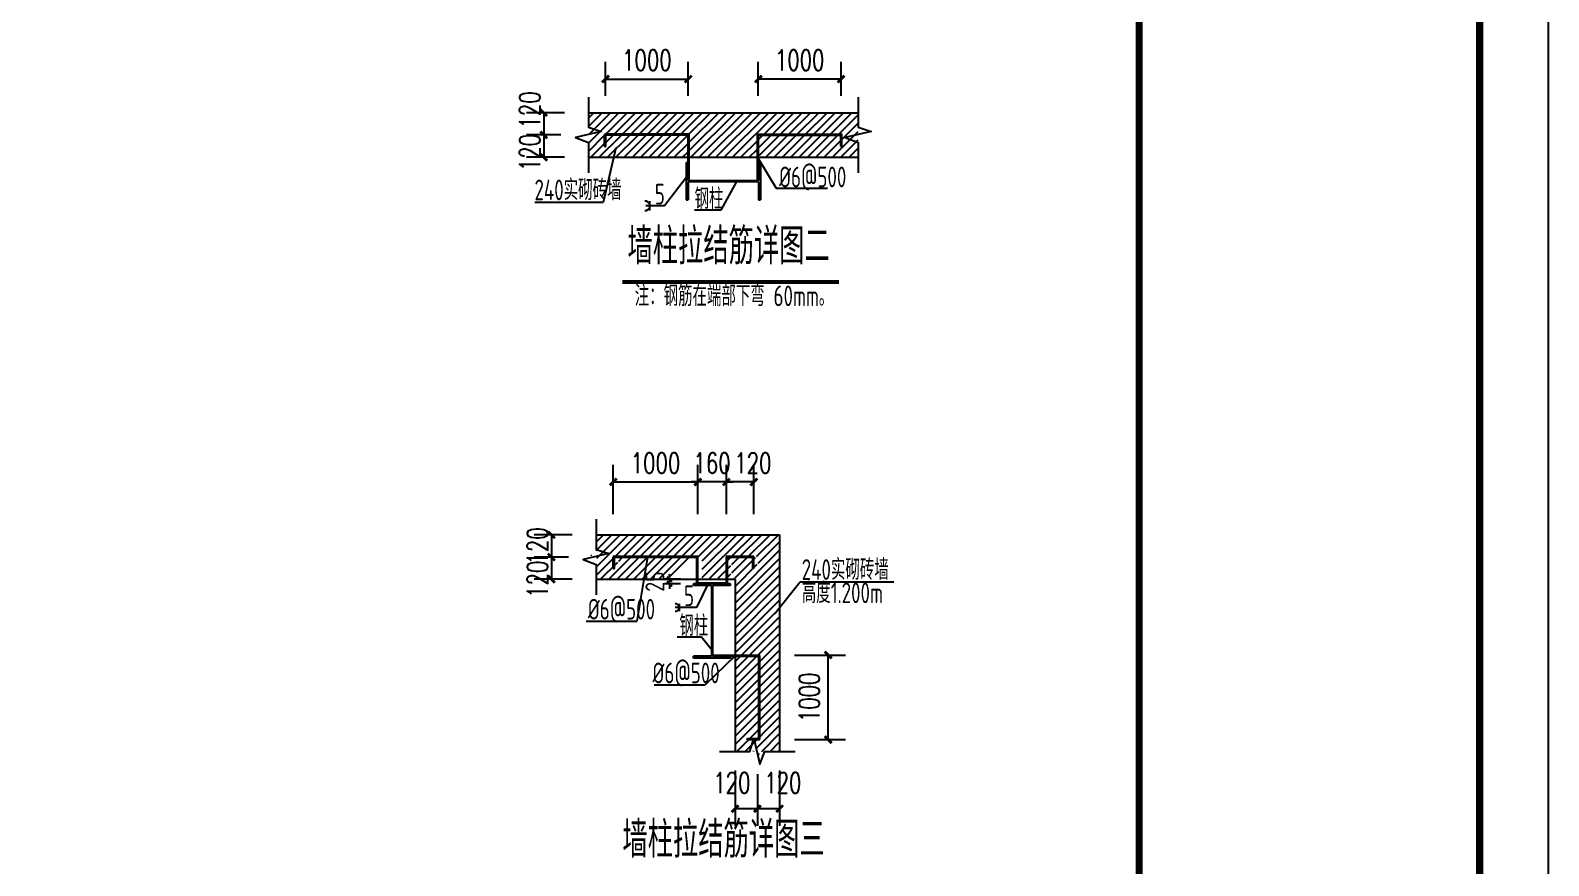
# Model space of a CAD drawing. Extents: x 180850 to 1400258, y 48356 to 327067.
# Drawn here: x 381769 to 425889, y 269615 to 293877 of the extents above; entities that cross this region are included whole.
import ezdxf
from ezdxf.enums import TextEntityAlignment as Align

# ---------------------------------------------------------------- set-up
doc = ezdxf.new("R2010")
doc.units = 0
doc.header["$LTSCALE"] = 1000
for name, color, linetype in [('AXIS', 3, 'Continuous'), ('GZ', 50, 'Continuous'), ('PUB_TITLE', 4, 'Continuous'), ('TEXT', 7, 'Continuous'), ('填充', 251, 'Continuous')]:
    doc.layers.add(name, color=color, linetype=linetype)
doc.styles.add('_TCH_DIM_T3', font='SIMPLEX', dxfattribs={"width": 0.705882, "bigfont": 'GBCBIG'})
doc.styles.add('TSSD_Dimension', font='Tssdeng.shx', dxfattribs={"width": 0.8, "bigfont": 'hztxt.shx'})
doc.styles.add('TSSD_Norm', font='tssdeng.shx', dxfattribs={"bigfont": 'hztxt.shx'})
doc.dimstyles.new('TCH-200-1', dxfattribs={"dimtxt": 595, "dimasz": 200, "dimexe": 500, "dimexo": 600, "dimgap": 252.5, "dimtad": 1, "dimdec": 0, "dimzin": 0, "dimdsep": 46, "dimtxsty": '_TCH_DIM_T3', "dimblk": 'ARCHTICK', "dimcen": 0.09, "dimclrd": 3, "dimclre": 3, "dimclrt": 7, "dimazin": 2, "dimtfac": 1, "dimtdec": 0, "dimtix": 1, "dimtmove": 2, "dimatfit": 3, "dimfxl": 1, "dimtolj": 1, "dimtzin": 0, "dimarcsym": 0})
doc.dimstyles.new('TSSD_150_150', dxfattribs={"dimtxt": 550, "dimasz": 150, "dimexe": 150, "dimexo": 375, "dimgap": 150, "dimtad": 1, "dimdec": 0, "dimzin": 0, "dimdsep": 46, "dimtxsty": 'TSSD_Dimension', "dimblk": 'ARCHTICK', "dimcen": 0, "dimdle": 150, "dimclrd": 256, "dimclre": 256, "dimclrt": 7, "dimadec": 0, "dimazin": 0, "dimtfac": 1, "dimtdec": 0, "dimtix": 1, "dimtmove": 2, "dimatfit": 3, "dimfxl": 1, "dimtolj": 1, "dimtzin": 0, "dimarcsym": 0})

# ---------------------------------------------------------------- blocks, each defined once
blk = doc.blocks.new('_ArchTick')
at = {"color": 0, "linetype": 'ByBlock', "const_width": 0.4}
blk.add_lwpolyline([(-0.5, -0.5), (0.5, 0.5)], dxfattribs=at)
blk = doc.blocks.new('*D282')
at = {"layer": 'AXIS', "color": 3, "lineweight": -2, "transparency": 16777216}
for p, q in [((397409, 278578), (396411, 278578)), ((396911, 278578), (396911, 277932)), ((397517, 277932), (396411, 277932))]:
    blk.add_line(p, q, dxfattribs=at)
at = {"layer": 'Defpoints', "color": 0, "transparency": 16777216}
for p in [(398009, 278578), (396911, 277932), (398117, 277932)]:
    blk.add_point(p, dxfattribs=at)
at = {"layer": 'AXIS', "color": 3, "lineweight": -2, "transparency": 16777216, "xscale": 200, "yscale": 200, "zscale": 200}
for p, rotation in [((396911, 278578), 90), ((396911, 277932), 270)]:
    blk.add_blockref('_ArchTick', p, dxfattribs=dict(at, rotation=rotation))
at = {"layer": 'AXIS', "color": 7, "transparency": 16777216, "insert": (396506, 277933), "char_height": 595, "attachment_point": 5, "rotation": 90, "style": '_TCH_DIM_T3'}
blk.add_mtext('\\A1;120', dxfattribs=at)
blk = doc.blocks.new('*D283')
at = {"color": 3, "linetype": 'ByBlock', "lineweight": -2, "transparency": 16777216}
for p, q in [((397517, 279225), (396411, 279225)), ((396911, 279225), (396911, 278578)), ((397409, 278578), (396411, 278578))]:
    blk.add_line(p, q, dxfattribs=at)
at = {"layer": 'Defpoints', "color": 0, "linetype": 'ByBlock', "transparency": 16777216}
for p in [(398117, 279225), (396911, 278578), (398009, 278578)]:
    blk.add_point(p, dxfattribs=at)
at = {"color": 3, "linetype": 'ByBlock', "lineweight": -2, "transparency": 16777216, "xscale": 200, "yscale": 200, "zscale": 200}
for p, rotation in [((396911, 279225), 90), ((396911, 278578), 270)]:
    blk.add_blockref('_ArchTick', p, dxfattribs=dict(at, rotation=rotation))
at = {"color": 7, "linetype": 'ByBlock', "transparency": 16777216, "insert": (396506, 278902), "char_height": 595, "attachment_point": 5, "rotation": 90, "style": '_TCH_DIM_T3'}
blk.add_mtext('\\A1;120', dxfattribs=at)
blk = doc.blocks.new('*D284')
at = {"layer": 'AXIS', "color": 3, "lineweight": -2, "transparency": 16777216}
for p, q in [((403979, 275732), (405453, 275732)), ((404953, 273275), (404953, 275732)), ((403979, 273275), (405453, 273275))]:
    blk.add_line(p, q, dxfattribs=at)
at = {"layer": 'Defpoints', "color": 0, "transparency": 16777216}
for p in [(403379, 275732), (404953, 275732), (403379, 273275)]:
    blk.add_point(p, dxfattribs=at)
at = {"layer": 'AXIS', "color": 3, "lineweight": -2, "transparency": 16777216, "xscale": 200, "yscale": 200, "zscale": 200}
for p, rotation in [((404953, 275732), 90), ((404953, 273275), 270)]:
    blk.add_blockref('_ArchTick', p, dxfattribs=dict(at, rotation=rotation))
at = {"layer": 'AXIS', "color": 7, "transparency": 16777216, "insert": (404403, 274503), "char_height": 595, "attachment_point": 5, "rotation": 90, "style": '_TCH_DIM_T3'}
blk.add_mtext('\\A1;1000', dxfattribs=at)
blk = doc.blocks.new('*D285')
at = {"layer": 'AXIS', "color": 3, "lineweight": -2, "transparency": 16777216}
for p, q in [((402248, 272378), (402248, 270768)), ((402895, 272270), (402895, 270768)), ((402895, 271268), (402248, 271268))]:
    blk.add_line(p, q, dxfattribs=at)
at = {"layer": 'Defpoints', "color": 0, "transparency": 16777216}
for p in [(402248, 272978), (402895, 272870), (402248, 271268)]:
    blk.add_point(p, dxfattribs=at)
at = {"layer": 'AXIS', "color": 3, "lineweight": -2, "transparency": 16777216, "xscale": 200, "yscale": 200, "zscale": 200, "rotation": 180}
blk.add_blockref('_ArchTick', (402248, 271268), dxfattribs=at)
at = {"layer": 'AXIS', "color": 3, "lineweight": -2, "transparency": 16777216, "xscale": 200, "yscale": 200, "zscale": 200}
blk.add_blockref('_ArchTick', (402895, 271268), dxfattribs=at)
at = {"layer": 'AXIS', "color": 7, "transparency": 16777216, "insert": (402156, 272020), "char_height": 595, "attachment_point": 5, "style": '_TCH_DIM_T3'}
blk.add_mtext('\\A1;120', dxfattribs=at)
blk = doc.blocks.new('*D286')
at = {"layer": 'AXIS', "color": 3, "lineweight": -2, "transparency": 16777216}
for p, q in [((402895, 272270), (402895, 270768)), ((403542, 272378), (403542, 270768)), ((403542, 271268), (402895, 271268))]:
    blk.add_line(p, q, dxfattribs=at)
at = {"layer": 'Defpoints', "color": 0, "transparency": 16777216}
for p in [(402895, 272870), (403542, 272978), (402895, 271268)]:
    blk.add_point(p, dxfattribs=at)
at = {"layer": 'AXIS', "color": 3, "lineweight": -2, "transparency": 16777216, "xscale": 200, "yscale": 200, "zscale": 200, "rotation": 180}
blk.add_blockref('_ArchTick', (402895, 271268), dxfattribs=at)
at = {"layer": 'AXIS', "color": 3, "lineweight": -2, "transparency": 16777216, "xscale": 200, "yscale": 200, "zscale": 200}
blk.add_blockref('_ArchTick', (403542, 271268), dxfattribs=at)
at = {"layer": 'AXIS', "color": 7, "transparency": 16777216, "insert": (403637, 272020), "char_height": 595, "attachment_point": 5, "style": '_TCH_DIM_T3'}
blk.add_mtext('\\A1;120', dxfattribs=at)
blk = doc.blocks.new('*D287')
at = {"layer": 'AXIS', "linetype": 'ByBlock', "lineweight": -2, "transparency": 16777216}
for p, q in [((400342, 277932), (400342, 278082)), ((400665, 277932), (400192, 277932)), ((400665, 277801), (400192, 277801)), ((400342, 277801), (400342, 277932)), ((400342, 277801), (400342, 277651))]:
    blk.add_line(p, q, dxfattribs=at)
at = {"layer": 'Defpoints', "color": 0, "linetype": 'ByBlock', "transparency": 16777216}
for p in [(400342, 277932), (401040, 277932), (401040, 277801)]:
    blk.add_point(p, dxfattribs=at)
at = {"layer": 'AXIS', "linetype": 'ByBlock', "lineweight": -2, "transparency": 16777216, "xscale": 150, "yscale": 150, "zscale": 150}
for p, rotation in [((400342, 277932), 270), ((400342, 277801), 90)]:
    blk.add_blockref('_ArchTick', p, dxfattribs=dict(at, rotation=rotation))
at = {"layer": 'AXIS', "color": 7, "linetype": 'ByBlock', "transparency": 16777216, "insert": (399917, 277866), "char_height": 550, "attachment_point": 5, "rotation": 90, "style": 'TSSD_Dimension'}
blk.add_mtext('\\A1;25', dxfattribs=at)
blk = doc.blocks.new('*D288')
at = {"layer": 'AXIS', "color": 3, "lineweight": -2, "transparency": 16777216}
for p, q in [((401994, 279825), (401994, 281259)), ((402791, 279825), (402791, 281259)), ((402791, 280759), (401994, 280759))]:
    blk.add_line(p, q, dxfattribs=at)
at = {"layer": 'Defpoints', "color": 0, "transparency": 16777216}
for p in [(401994, 280759), (401994, 279225), (402791, 279225)]:
    blk.add_point(p, dxfattribs=at)
at = {"layer": 'AXIS', "color": 3, "lineweight": -2, "transparency": 16777216, "xscale": 200, "yscale": 200, "zscale": 200, "rotation": 180}
blk.add_blockref('_ArchTick', (401994, 280759), dxfattribs=at)
at = {"layer": 'AXIS', "color": 3, "lineweight": -2, "transparency": 16777216, "xscale": 200, "yscale": 200, "zscale": 200}
blk.add_blockref('_ArchTick', (402791, 280759), dxfattribs=at)
at = {"layer": 'AXIS', "color": 7, "transparency": 16777216, "insert": (402766, 281309), "char_height": 595, "attachment_point": 5, "style": '_TCH_DIM_T3'}
blk.add_mtext('\\A1;120', dxfattribs=at)
blk = doc.blocks.new('*D289')
at = {"layer": 'AXIS', "color": 3, "lineweight": -2, "transparency": 16777216}
for p, q in [((401164, 279825), (401164, 281259)), ((401994, 279825), (401994, 281259)), ((401164, 280759), (400964, 280759)), ((401994, 280759), (401164, 280759)), ((401994, 280759), (402194, 280759))]:
    blk.add_line(p, q, dxfattribs=at)
at = {"layer": 'Defpoints', "color": 0, "transparency": 16777216}
for p in [(401164, 280759), (401164, 279225), (401994, 279225)]:
    blk.add_point(p, dxfattribs=at)
at = {"layer": 'AXIS', "color": 3, "lineweight": -2, "transparency": 16777216, "xscale": 200, "yscale": 200, "zscale": 200}
blk.add_blockref('_ArchTick', (401164, 280759), dxfattribs=at)
at = {"layer": 'AXIS', "color": 3, "lineweight": -2, "transparency": 16777216, "xscale": 200, "yscale": 200, "zscale": 200, "rotation": 180}
blk.add_blockref('_ArchTick', (401994, 280759), dxfattribs=at)
at = {"layer": 'AXIS', "color": 7, "transparency": 16777216, "insert": (401579, 281309), "char_height": 595, "attachment_point": 5, "style": '_TCH_DIM_T3'}
blk.add_mtext('\\A1;160', dxfattribs=at)
blk = doc.blocks.new('*D290')
at = {"layer": 'AXIS', "color": 3, "lineweight": -2, "transparency": 16777216}
for p, q in [((398707, 279825), (398707, 281259)), ((401164, 279825), (401164, 281259)), ((398707, 280759), (401164, 280759))]:
    blk.add_line(p, q, dxfattribs=at)
at = {"layer": 'Defpoints', "color": 0, "transparency": 16777216}
for p in [(401164, 280759), (398707, 279225), (401164, 279225)]:
    blk.add_point(p, dxfattribs=at)
at = {"layer": 'AXIS', "color": 3, "lineweight": -2, "transparency": 16777216, "xscale": 200, "yscale": 200, "zscale": 200, "rotation": 180}
blk.add_blockref('_ArchTick', (398707, 280759), dxfattribs=at)
at = {"layer": 'AXIS', "color": 3, "lineweight": -2, "transparency": 16777216, "xscale": 200, "yscale": 200, "zscale": 200}
blk.add_blockref('_ArchTick', (401164, 280759), dxfattribs=at)
at = {"layer": 'AXIS', "color": 7, "transparency": 16777216, "insert": (399935, 281309), "char_height": 595, "attachment_point": 5, "style": '_TCH_DIM_T3'}
blk.add_mtext('\\A1;1000', dxfattribs=at)
blk = doc.blocks.new('*D291')
at = {"layer": 'AXIS', "color": 3, "lineweight": -2, "transparency": 16777216}
for p, q in [((402923, 291977), (402923, 292963)), ((405326, 291977), (405326, 292963)), ((405326, 292463), (402923, 292463))]:
    blk.add_line(p, q, dxfattribs=at)
at = {"layer": 'Defpoints', "color": 0, "transparency": 16777216}
for p in [(402923, 292463), (402923, 291377), (405326, 291377)]:
    blk.add_point(p, dxfattribs=at)
at = {"layer": 'AXIS', "color": 3, "lineweight": -2, "transparency": 16777216, "xscale": 200, "yscale": 200, "zscale": 200, "rotation": 180}
blk.add_blockref('_ArchTick', (402923, 292463), dxfattribs=at)
at = {"layer": 'AXIS', "color": 3, "lineweight": -2, "transparency": 16777216, "xscale": 200, "yscale": 200, "zscale": 200}
blk.add_blockref('_ArchTick', (405326, 292463), dxfattribs=at)
at = {"layer": 'AXIS', "color": 7, "transparency": 16777216, "insert": (404125, 293013), "char_height": 595, "attachment_point": 5, "style": '_TCH_DIM_T3'}
blk.add_mtext('\\A1;1000', dxfattribs=at)
blk = doc.blocks.new('*D292')
at = {"layer": 'AXIS', "color": 3, "lineweight": -2, "transparency": 16777216}
for p, q in [((398483, 291977), (398483, 292963)), ((400886, 291977), (400886, 292963)), ((398483, 292463), (400886, 292463))]:
    blk.add_line(p, q, dxfattribs=at)
at = {"layer": 'Defpoints', "color": 0, "transparency": 16777216}
for p in [(400886, 292463), (398483, 291377), (400886, 291377)]:
    blk.add_point(p, dxfattribs=at)
at = {"layer": 'AXIS', "color": 3, "lineweight": -2, "transparency": 16777216, "xscale": 200, "yscale": 200, "zscale": 200, "rotation": 180}
blk.add_blockref('_ArchTick', (398483, 292463), dxfattribs=at)
at = {"layer": 'AXIS', "color": 3, "lineweight": -2, "transparency": 16777216, "xscale": 200, "yscale": 200, "zscale": 200}
blk.add_blockref('_ArchTick', (400886, 292463), dxfattribs=at)
at = {"layer": 'AXIS', "color": 7, "transparency": 16777216, "insert": (399684, 293013), "char_height": 595, "attachment_point": 5, "style": '_TCH_DIM_T3'}
blk.add_mtext('\\A1;1000', dxfattribs=at)
blk = doc.blocks.new('*D293')
at = {"layer": 'AXIS', "color": 3, "lineweight": -2, "transparency": 16777216}
for p, q in [((397187, 290839), (396187, 290839)), ((396687, 290839), (396687, 290193)), ((397295, 290193), (396187, 290193))]:
    blk.add_line(p, q, dxfattribs=at)
at = {"layer": 'Defpoints', "color": 0, "transparency": 16777216}
for p in [(397787, 290839), (396687, 290193), (397895, 290193)]:
    blk.add_point(p, dxfattribs=at)
at = {"layer": 'AXIS', "color": 3, "lineweight": -2, "transparency": 16777216, "xscale": 200, "yscale": 200, "zscale": 200}
for p, rotation in [((396687, 290839), 90), ((396687, 290193), 270)]:
    blk.add_blockref('_ArchTick', p, dxfattribs=dict(at, rotation=rotation))
at = {"layer": 'AXIS', "color": 7, "transparency": 16777216, "insert": (396283, 290331), "char_height": 595, "attachment_point": 5, "rotation": 90, "style": '_TCH_DIM_T3'}
blk.add_mtext('\\A1;120', dxfattribs=at)
blk = doc.blocks.new('*D294')
at = {"layer": 'AXIS', "color": 3, "lineweight": -2, "transparency": 16777216}
for p, q in [((397295, 291486), (396187, 291486)), ((396687, 291486), (396687, 290839)), ((397187, 290839), (396187, 290839))]:
    blk.add_line(p, q, dxfattribs=at)
at = {"layer": 'Defpoints', "color": 0, "transparency": 16777216}
for p in [(397895, 291486), (396687, 290839), (397787, 290839)]:
    blk.add_point(p, dxfattribs=at)
at = {"layer": 'AXIS', "color": 3, "lineweight": -2, "transparency": 16777216, "xscale": 200, "yscale": 200, "zscale": 200}
for p, rotation in [((396687, 291486), 90), ((396687, 290839), 270)]:
    blk.add_blockref('_ArchTick', p, dxfattribs=dict(at, rotation=rotation))
at = {"layer": 'AXIS', "color": 7, "transparency": 16777216, "insert": (396283, 291565), "char_height": 595, "attachment_point": 5, "rotation": 90, "style": '_TCH_DIM_T3'}
blk.add_mtext('\\A1;120', dxfattribs=at)

msp = doc.modelspace()

# ---------------------------------------------------------------- hatches: boundary and pattern name
at = {"layer": '填充', "ltscale": 100}
h = msp.add_hatch(dxfattribs=at)
h.set_pattern_fill('ANSI31', color=256, scale=107.773627, style=0)
h.set_pattern_definition([(45, (39414.43, -321542.21), (-120.979347, 120.979347), [])])
edge = h.paths.add_edge_path()
edge.add_line((405823.84, 291486.03), (405823.84, 290902.51))
edge.add_line((405823.84, 290902.51), (405888.5, 290902.51))
edge.add_line((405888.5, 290902.51), (405759.17, 290848.62))
edge.add_line((405759.17, 290848.62), (405823.84, 290848.62))
edge.add_line((405823.84, 290848.62), (405823.84, 290192.75))
edge.add_line((405823.84, 290192.75), (402994.96, 290192.75))
edge.add_line((402994.96, 290192.75), (402928.46, 290304.31))
edge.add_line((402928.46, 290304.31), (402928.46, 290796.28))
edge.add_arc((402955.4, 290796.28), 26.94, 90, 180, ccw=False)
edge.add_line((402955.4, 290823.22), (405294.09, 290823.22))
edge.add_arc((405294.09, 290796.28), 26.94, 0, 90, ccw=False)
edge.add_line((405321.03, 290796.28), (405321.03, 290499.9))
edge.add_spline(control_points=[(405321.03, 290499.9), (405324.77, 290496.45), (405332.87, 290488.95), (405339.76, 290509.11), (405348.96, 290502.88), (405353.37, 290499.9)], knot_values=[0, 0, 0, 0, 11.14272373, 24.20817655, 36.21689689, 36.21689689, 36.21689689, 36.21689689], degree=3, periodic=0)
edge.add_spline(control_points=[(405337.2, 290499.9), (405339.59, 290498.25), (405344.84, 290494.62), (405350.36, 290498.04), (405353.37, 290499.9)], knot_values=[0, 0, 0, 0, 7.44701573, 16.35593522, 16.35593522, 16.35593522, 16.35593522], degree=3, periodic=0)
edge.add_line((405353.37, 290492.76), (405353.37, 290828.61))
edge.add_arc((405326.42, 290828.61), 26.94, 360, 450)
edge.add_line((405326.42, 290855.56), (402923.07, 290855.56))
edge.add_arc((402923.07, 290828.61), 26.94, 90, 180)
edge.add_line((402896.13, 290828.61), (402896.13, 290192.75))
edge.add_line((402896.13, 290192.75), (400913.09, 290192.75))
edge.add_line((400913.09, 290192.75), (400913.09, 290828.61))
edge.add_arc((400886.15, 290828.61), 26.94, 0, 90)
edge.add_line((400886.15, 290855.56), (398482.8, 290855.56))
edge.add_arc((398482.8, 290828.61), 26.94, 90, 180)
edge.add_line((398455.85, 290828.61), (398455.85, 290492.76))
edge.add_spline(control_points=[(398472.02, 290499.9), (398469.63, 290498.25), (398464.38, 290494.62), (398458.86, 290498.04), (398455.85, 290499.9)], knot_values=[0, 0, 0, 0, 7.44701573, 16.35593522, 16.35593522, 16.35593522, 16.35593522], degree=3, periodic=0)
edge.add_spline(control_points=[(398455.85, 290499.9), (398460.26, 290502.88), (398469.46, 290509.11), (398476.35, 290488.95), (398484.46, 290496.45), (398488.19, 290499.9)], knot_values=[0, 0, 0, 0, 12.00872034, 25.07417316, 36.21689689, 36.21689689, 36.21689689, 36.21689689], degree=3, periodic=0)
edge.add_line((398488.19, 290499.9), (398488.19, 290796.28))
edge.add_arc((398515.13, 290796.28), 26.94, 90, 180, ccw=False)
edge.add_line((398515.13, 290823.22), (400853.82, 290823.22))
edge.add_arc((400853.82, 290796.28), 26.94, 0, 90, ccw=False)
edge.add_line((400880.76, 290796.28), (400880.76, 290192.75))
edge.add_line((400880.76, 290192.75), (397985.39, 290192.75))
edge.add_line((397985.39, 290192.75), (397985.39, 290848.62))
edge.add_line((397985.39, 290848.62), (398050.05, 290848.62))
edge.add_line((398050.05, 290848.62), (397920.72, 290902.51))
edge.add_line((397920.72, 290902.51), (397985.39, 290902.51))
edge.add_line((397985.39, 290902.51), (397985.39, 291486.03))
edge.add_line((397985.39, 291486.03), (405823.84, 291486.03))
h = msp.add_hatch(dxfattribs=at)
h.set_pattern_fill('ANSI31', color=256, scale=107.773627, style=0)
h.set_pattern_definition([(45, (52957.46, -336750.98), (-120.979347, 120.979347), [])])
edge = h.paths.add_edge_path()
edge.add_arc((398864.33, 278567.58), 26.94, 90, 180)
edge.add_line((398837.38, 278567.58), (398837.38, 278238.87))
edge.add_spline(control_points=[(398837.38, 278238.87), (398840.39, 278237.01), (398845.91, 278233.59), (398851.16, 278237.22), (398853.55, 278238.87)], knot_values=[0, 0, 0, 0, 8.90891949, 16.35593522, 16.35593522, 16.35593522, 16.35593522], degree=3, periodic=0)
edge.add_spline(control_points=[(398837.38, 278238.87), (398841.79, 278241.85), (398850.99, 278248.07), (398857.88, 278227.91), (398865.98, 278235.42), (398869.72, 278238.87)], knot_values=[0, 0, 0, 0, 12.00872034, 25.07417316, 36.21689689, 36.21689689, 36.21689689, 36.21689689], degree=3, periodic=0)
edge.add_line((398869.72, 278238.87), (398869.72, 278535.25))
edge.add_arc((398896.66, 278535.25), 26.94, 90, 180, ccw=False)
edge.add_line((398896.66, 278562.19), (400919.07, 278562.19))
edge.add_line((400919.07, 278562.19), (400361.16, 277931.71))
edge.add_line((400361.16, 277931.71), (398206.91, 277931.71))
edge.add_line((398206.91, 277931.71), (398206.91, 278479.81))
edge.add_line((398206.91, 278479.81), (398400.9, 278479.81))
edge.add_line((398400.9, 278479.81), (398012.92, 278641.47))
edge.add_line((398012.92, 278641.47), (398206.91, 278641.47))
edge.add_line((398206.91, 278641.47), (398206.91, 279225))
edge.add_line((398206.91, 279225), (403541.7, 279225))
edge.add_line((403541.7, 279225), (403541.7, 272934.75))
edge.add_line((403541.7, 272934.75), (402958.18, 272934.75))
edge.add_line((402958.18, 272934.75), (402958.18, 272740.76))
edge.add_line((402958.18, 272740.76), (402796.52, 273128.74))
edge.add_line((402796.52, 273128.74), (402796.52, 272934.75))
edge.add_line((402796.52, 272934.75), (402248.42, 272934.75))
edge.add_line((402248.42, 272934.75), (402248.42, 275710.91))
edge.add_line((402248.42, 275710.91), (402371.9, 275830.13))
edge.add_line((402371.9, 275830.13), (402851.95, 275830.13))
edge.add_arc((402851.95, 275803.18), 26.94, 0, 90, ccw=False)
edge.add_arc((402851.95, 275803.18), 26.94, 0, 90)
edge.add_line((402851.95, 275830.13), (402248.42, 275830.13))
edge.add_line((402248.42, 275830.13), (402248.42, 275862.46))
edge.add_line((402248.42, 275862.46), (402884.28, 275862.46))
edge.add_arc((402884.28, 275835.52), 26.94, 0, 90, ccw=False)
edge.add_arc((402884.28, 275835.52), 26.94, 0, 90)
edge.add_line((402884.28, 275862.46), (402248.42, 275862.46))
edge.add_line((402248.42, 275862.46), (402248.42, 277931.71))
edge.add_line((402248.42, 277931.71), (402156.81, 277931.71))
edge.add_line((402156.81, 277931.71), (402156.81, 278535.25))
edge.add_arc((402183.75, 278535.25), 26.94, 90, 180, ccw=False)
edge.add_line((402183.75, 278562.19), (402862.73, 278562.19))
edge.add_arc((402862.73, 278535.25), 26.94, 0, 90, ccw=False)
edge.add_line((402889.67, 278535.25), (402889.67, 278238.87))
edge.add_spline(control_points=[(402889.67, 278238.87), (402893.4, 278235.42), (402901.51, 278227.91), (402908.4, 278248.07), (402917.6, 278241.85), (402922, 278238.87)], knot_values=[0, 0, 0, 0, 11.14272373, 24.20817655, 36.21689689, 36.21689689, 36.21689689, 36.21689689], degree=3, periodic=0)
edge.add_spline(control_points=[(402905.84, 278238.87), (402908.23, 278237.22), (402913.47, 278233.59), (402919, 278237.01), (402922, 278238.87)], knot_values=[0, 0, 0, 0, 7.44701573, 16.35593522, 16.35593522, 16.35593522, 16.35593522], degree=3, periodic=0)
edge.add_line((402922, 278238.87), (402922, 278567.58))
edge.add_arc((402895.06, 278567.58), 26.94, 0, 90)
edge.add_line((402895.06, 278594.52), (402151.42, 278594.52))
edge.add_arc((402151.42, 278567.58), 26.94, 90, 180)
edge.add_line((402124.48, 278567.58), (402124.48, 277969.43))
edge.add_arc((402119.09, 277969.43), 5.39, 270, 360, ccw=False)
edge.add_line((402119.09, 277964.05), (401300.01, 277964.05))
edge.add_arc((401300.01, 277969.43), 5.39, 180, 270, ccw=False)
edge.add_line((401294.62, 277969.43), (401294.62, 278567.58))
edge.add_arc((401267.68, 278567.58), 26.94, 0, 90)
edge.add_line((401267.68, 278594.52), (398864.33, 278594.52))

# ---------------------------------------------------------------- linework, layer by layer
at = {"linetype": 'ByBlock'}
for p, q in [((397985.39, 291486.03), (405823.84, 291486.03)), ((397985.39, 290192.75), (405823.84, 290192.75)), ((398206.91, 279225), (403541.7, 279225)), ((403541.7, 279225), (403541.7, 272934.75)), ((398206.91, 277931.71), (402248.42, 277931.71))]:
    msp.add_line(p, q, dxfattribs=at)
at = {"color": 6, "ltscale": 10}
for p, q in [((398455.85, 290509.96), (398455.85, 290838.67)), ((400886.15, 290865.61), (398482.8, 290865.61)), ((398488.19, 290509.96), (398488.19, 290818.28)), ((400853.82, 290833.28), (398503.19, 290833.28)), ((400880.76, 290035.93), (400880.76, 290806.34)), ((400913.09, 289550.95), (400913.09, 290838.67)), ((402896.13, 289550.95), (402896.13, 290838.67)), ((402923.07, 290865.61), (405326.42, 290865.61)), ((402928.46, 290035.93), (402928.46, 290806.34)), ((402955.4, 290833.28), (405294.09, 290833.28)), ((405321.03, 290509.96), (405321.03, 290806.34)), ((405353.37, 290509.96), (405353.37, 290838.67)), ((398706.75, 278250.19), (398706.75, 278578.9)), ((398733.69, 278605.84), (401137.05, 278605.84)), ((398739.08, 278250.19), (398739.08, 278546.56)), ((398766.03, 278573.51), (401104.71, 278573.51)), ((401131.66, 277801.19), (401131.66, 278546.56)), ((401163.99, 277838.91), (401163.99, 278578.9)), ((401993.85, 277838.91), (401993.85, 278578.9)), ((402020.79, 278605.84), (402764.43, 278605.84)), ((402026.18, 277801.19), (402026.18, 278546.56)), ((402053.12, 278573.51), (402732.1, 278573.51)), ((402759.04, 278250.19), (402759.04, 278546.56)), ((402791.37, 278250.19), (402791.37, 278578.9)), ((401169.38, 277833.52), (401988.46, 277833.52)), ((401632.8, 275731.93), (402933.47, 275731.93)), ((401632.8, 275731.93), (401632.8, 275699.6)), ((402117.79, 275699.6), (402901.13, 275699.6)), ((402928.08, 275672.66), (402928.08, 273333.97)), ((402960.41, 275704.99), (402960.41, 273301.64)), ((402604.76, 273307.03), (402901.13, 273307.03)), ((402604.76, 273274.69), (402933.47, 273274.69))]:
    msp.add_line(p, q, dxfattribs=at)
at = {"color": 0, "ltscale": 100}
msp.add_line((402248.42, 277931.71), (402248.42, 272934.75), dxfattribs=at)
at = {"linetype": 'ByBlock'}
for points in [[(397985.39, 291936.03), (397985.39, 291486.03), (397985.39, 291061.39), (398360.39, 290941.39), (397611.32, 290763.92), (397985.39, 290617.39), (397985.39, 290192.75), (397985.39, 289742.75)], [(405823.84, 291936.03), (405823.84, 291486.03), (405823.84, 291061.39), (406198.84, 290941.39), (405449.78, 290763.92), (405823.84, 290617.39), (405823.84, 290192.75), (405823.84, 289742.75)], [(398206.91, 279675), (398206.91, 279225), (398206.91, 278801.51), (398581.91, 278681.51), (397832.85, 278504.03), (398206.91, 278357.51), (398206.91, 277934.02), (398206.91, 277484.02)], [(401798.42, 272934.75), (402248.42, 272934.75), (402673.06, 272934.75), (402793.06, 273309.75), (402970.53, 272560.69), (403117.06, 272934.75), (403541.7, 272934.75), (403991.7, 272934.75)]]:
    msp.add_lwpolyline(points, dxfattribs=at)
at = {"color": 3, "const_width": 117.6, "elevation": -10360.35}
msp.add_lwpolyline([(398975.93, 286566.13), (405269.45, 286566.13)], dxfattribs=at)
at = {"color": 6, "ltscale": 10}
for centre, radius, start, end in [((398482.8, 290838.67), 26.94, 90, 180), ((398503.19, 290818.28), 15, 90, 180), ((400853.82, 290806.34), 26.94, 0, 90), ((400886.15, 290838.67), 26.94, 0, 90), ((402923.07, 290838.67), 26.94, 90, 180), ((402955.4, 290806.34), 26.94, 90, 180), ((405294.09, 290806.34), 26.94, 0, 90), ((405326.42, 290838.67), 26.94, 0, 90), ((398733.69, 278578.9), 26.94, 90, 180), ((398766.03, 278546.56), 26.94, 90, 180), ((401104.71, 278546.56), 26.94, 0, 90), ((401137.05, 278578.9), 26.94, 0, 90), ((402020.79, 278578.9), 26.94, 90, 180), ((402053.12, 278546.56), 26.94, 90, 180), ((402732.1, 278546.56), 26.94, 0, 90), ((402764.43, 278578.9), 26.94, 0, 90), ((401169.38, 277838.91), 5.39, 180, 270), ((401988.46, 277838.91), 5.39, 270, 0), ((402901.13, 275672.66), 26.94, 0, 90), ((402933.47, 275704.99), 26.94, 0, 90), ((402901.13, 273333.97), 26.94, 270, 0), ((402933.47, 273301.64), 26.94, 270, 0)]:
    msp.add_arc(centre, radius, start, end, dxfattribs=at)
for points in [[(398455.85, 290509.96), (398468.06, 290514.28), (398477.74, 290504.05), (398488.19, 290509.96)], [(398455.85, 290509.96), (398464.8, 290506.47), (398472.02, 290509.96)], [(405353.37, 290509.96), (405341.16, 290514.28), (405331.49, 290504.05), (405321.03, 290509.96)], [(405353.37, 290509.96), (405344.42, 290506.47), (405337.2, 290509.96)], [(400880.76, 289550.95), (400892.96, 289555.26), (400902.64, 289545.04), (400913.09, 289550.95)], [(400880.76, 289550.95), (400889.7, 289547.45), (400896.93, 289550.95)], [(402928.46, 289550.95), (402916.26, 289555.26), (402906.58, 289545.04), (402896.13, 289550.95)], [(402928.46, 289550.95), (402919.52, 289547.45), (402912.29, 289550.95)], [(398706.75, 278250.19), (398718.95, 278254.5), (398728.63, 278244.27), (398739.08, 278250.19)], [(398706.75, 278250.19), (398715.69, 278246.69), (398722.92, 278250.19)], [(402791.37, 278250.19), (402779.17, 278254.5), (402769.49, 278244.27), (402759.04, 278250.19)], [(402791.37, 278250.19), (402782.43, 278246.69), (402775.21, 278250.19)], [(402604.76, 273274.69), (402609.07, 273286.9), (402598.84, 273296.57), (402604.76, 273307.03)], [(402604.76, 273274.69), (402601.26, 273283.64), (402604.76, 273290.86)]]:
    msp.add_spline(points, degree=3, dxfattribs=at)
at = {"layer": 'AXIS'}
for p, q in [((398781.27, 290466.41), (398417.81, 288878.69)), ((402909.88, 290178.66), (403436.82, 289294.63)), ((400906.3, 289702.23), (400196.58, 288780.56)), ((402285.22, 289488.98), (401830.73, 288655.03)), ((403436.82, 289294.63), (404931.28, 289294.63)), ((398417.81, 288878.69), (396424.85, 288878.69)), ((400196.58, 288780.56), (399653.11, 288780.56)), ((399773.34, 288645.84), (399773.34, 288915.28)), ((401830.73, 288655.03), (401070.83, 288655.03)), ((399698.71, 278573.51), (399388.71, 276716.92)), ((401479.25, 277826.19), (401130.94, 277113.35)), ((403401.68, 276943.3), (404127.62, 277849.75)), ((406861.53, 277849.75), (404127.62, 277849.75)), ((401130.94, 277113.35), (400509.03, 277113.35)), ((400629.26, 277005.58), (400629.26, 277221.13)), ((397917.32, 276716.92), (399388.71, 276716.92)), ((401269.37, 276253.27), (400562.46, 276253.27)), ((401577.88, 275865.93), (401269.37, 276253.27)), ((402260.51, 275718.18), (401376.49, 274864.7)), ((399896.25, 274864.7), (401376.49, 274864.7))]:
    msp.add_line(p, q, dxfattribs=at)
for centre, radius in [((399637.82, 288780.56), 135.52), ((400520.84, 277113.35), 108.42)]:
    msp.add_arc(centre, radius, 263.747899, 96.252101, dxfattribs=at)
at = {"layer": 'GZ', "ltscale": 100}
for p, q in [((400826.87, 290035.93), (400880.76, 290035.93)), ((400826.87, 290035.93), (400826.87, 288958.19)), ((400880.76, 290035.93), (400880.76, 289513.23)), ((402928.46, 290035.93), (402982.35, 290035.93)), ((402928.46, 290035.93), (402928.46, 289513.23)), ((402982.35, 290035.93), (402982.35, 288958.19)), ((400880.76, 289513.23), (402928.46, 289513.23)), ((402928.46, 289480.9), (400880.76, 289480.9)), ((400880.76, 289480.9), (400880.76, 288958.19)), ((402928.46, 289480.9), (402928.46, 288958.19)), ((400826.87, 288958.19), (400880.76, 288958.19)), ((402928.46, 288958.19), (402982.35, 288958.19)), ((402117.79, 277801.19), (401040.05, 277801.19)), ((401040.05, 277747.3), (401040.05, 277801.19)), ((401562.75, 277747.3), (401040.05, 277747.3)), ((401562.75, 277747.3), (401562.75, 275699.6)), ((402117.79, 277747.3), (401595.08, 277747.3)), ((401595.08, 277747.3), (401595.08, 275699.6)), ((402117.79, 277747.3), (402117.79, 277801.19)), ((401562.75, 275699.6), (401040.05, 275699.6)), ((401040.05, 275645.71), (401040.05, 275699.6)), ((402117.79, 275645.71), (401040.05, 275645.71)), ((402117.79, 275699.6), (401595.08, 275699.6)), ((402117.79, 275699.6), (402117.79, 275645.71))]:
    msp.add_line(p, q, dxfattribs=at)
at = {"layer": 'PUB_TITLE'}
msp.add_lwpolyline([(307089.48, 232984.16), (425889.48, 232984.16), (425889.48, 316984.16), (307089.48, 316984.16)], close=True, dxfattribs=at)
at = {"layer": 'PUB_TITLE', "const_width": 212.12}
for points in [[(309909.8, 234398.34), (309909.8, 315569.98), (423889.48, 315569.98), (423889.48, 234398.34)], [(413990.5, 315569.98), (423889.48, 315569.98), (423889.48, 234398.34), (413990.5, 234398.34)]]:
    msp.add_lwpolyline(points, close=True, dxfattribs=at)

# ---------------------------------------------------------------- texts
at = {"layer": 'TEXT', "style": 'TSSD_Norm', "width": 0.7}
for s, p in [('%%c6@500', (403527.37, 289319.42)), ('240实砌砖墙', (396417.98, 288943.16)), ('5', (399914.75, 288820.53)), ('钢柱', (401071.35, 288685.91)), ('注：钢筋在端部下弯 60mm。', (399330.44, 285866.82, -3108.11)), ('240实砌砖墙', (404184.01, 277914.22)), ('5', (400765.81, 277153.32)), ('高度1.200m', (404185.98, 277239.64)), ('%%c6@500', (397968.79, 276763.76)), ('钢柱', (400628.53, 276284.16)), ('%%c6@500', (399847.07, 274911.55))]:
    msp.add_text(s, height=600, dxfattribs=at).set_placement(p)
at = {"layer": 'TEXT', "linetype": 'ByBlock', "style": 'TSSD_Norm', "width": 0.7}
for s, p in [('墙柱拉结筋详图二', (399119.79, 286767.87, -10360.35)), ('墙柱拉结筋详图三', (398971.71, 269531.94, -10360.35))]:
    msp.add_text(s, height=1050, dxfattribs=at).set_placement(p, align=Align.BOTTOM_LEFT)

# ---------------------------------------------------------------- dimensions: what is measured, and where the dimension line sits
at = {"linetype": 'ByBlock'}
dim = msp.add_linear_dim(base=(396911.02, 278578.36, -10360.35), p1=(398116.64, 279225, -10360.35), p2=(398008.86, 278578.36, -10360.35), angle=270, text='120', dimstyle='TCH-200-1', dxfattribs=at)
dim.commit()
dim.dimension.update_dxf_attribs({"geometry": '*D283', "text_midpoint": (396506.43, 278901.68, -10360.35), "dimtype": 160})
at = {"layer": 'AXIS'}
for base, p1, p2, text, picture, middle in [((400886.15, 292463.36, -10360.35), (398482.8, 291376.86, -10360.35), (400886.15, 291376.86, -10360.35), '1000', '*D292', (399684.47, 293013.36, -10360.35)), ((402923.07, 292463.36, -10360.35), (405326.42, 291376.86, -10360.35), (402923.07, 291376.86, -10360.35), '1000', '*D291', (404124.75, 293013.36, -10360.35)), ((401163.99, 280758.98, -10360.35), (398706.75, 279225, -10360.35), (401163.99, 279225, -10360.35), '1000', '*D290', (399935.37, 281308.98, -10360.35)), ((401163.99, 280758.98, -10360.35), (401993.85, 279225, -10360.35), (401163.99, 279225, -10360.35), '160', '*D289', (401578.92, 281308.98, -10360.35))]:
    dim = msp.add_linear_dim(base=base, p1=p1, p2=p2, text=text, dimstyle='TCH-200-1', dxfattribs=at)
    dim.commit()
    dim.dimension.update_dxf_attribs({"geometry": picture, "text_midpoint": middle})
for base, p1, p2, angle, picture, middle in [((396687.32, 290839.39, -10360.35), (397895.11, 291486.03, -10360.35), (397787.34, 290839.39, -10360.35), 270, '*D294', (396282.73, 291564.68, -10360.35)), ((396687.32, 290192.75, -10360.35), (397787.34, 290839.39, -10360.35), (397895.11, 290192.75, -10360.35), 270, '*D293', (396282.73, 290330.84, -10360.35)), ((401993.85, 280758.98, -10360.35), (402791.37, 279225, -10360.35), (401993.85, 279225, -10360.35), 180, '*D288', (402766.02, 281308.98, -10360.35)), ((396911.02, 277931.71, -10360.35), (398008.86, 278578.36, -10360.35), (398116.64, 277931.71, -10360.35), 270, '*D282', (396506.43, 277932.81, -10360.35))]:
    dim = msp.add_linear_dim(base=base, p1=p1, p2=p2, angle=angle, text='120', dimstyle='TCH-200-1', dxfattribs=at)
    dim.commit()
    dim.dimension.update_dxf_attribs({"geometry": picture, "text_midpoint": middle, "dimtype": 160})
at = {"layer": 'AXIS', "linetype": 'ByBlock'}
dim = msp.add_linear_dim(base=(400341.87, 277931.71, -10360.35), p1=(401040.05, 277801.19, -10360.35), p2=(401040.05, 277931.71, -10360.35), angle=90, text='25', dimstyle='TSSD_150_150', dxfattribs=at)
dim.commit()
dim.dimension.update_dxf_attribs({"geometry": '*D287', "text_midpoint": (399916.87, 277866.45, -10360.35)})
at = {"layer": 'AXIS'}
dim = msp.add_linear_dim(base=(404953.23, 275731.93, -10360.35), p1=(403378.79, 273274.69, -10360.35), p2=(403378.79, 275731.93, -10360.35), angle=270, text='1000', dimstyle='TCH-200-1', dxfattribs=at)
dim.commit()
dim.dimension.update_dxf_attribs({"geometry": '*D284', "text_midpoint": (404403.23, 274503.31, -10360.35)})
for base, p1, p2, picture, middle in [((402248.42, 271268.18, -10360.35), (402895.06, 272870.32, -10360.35), (402248.42, 272978.1, -10360.35), '*D285', (402155.67, 272019.57, -10360.35)), ((402895.06, 271268.18, -10360.35), (403541.7, 272978.1, -10360.35), (402895.06, 272870.32, -10360.35), '*D286', (403636.84, 272019.57, -10360.35))]:
    dim = msp.add_linear_dim(base=base, p1=p1, p2=p2, text='120', dimstyle='TCH-200-1', dxfattribs=at)
    dim.commit()
    dim.dimension.update_dxf_attribs({"geometry": picture, "text_midpoint": middle, "dimtype": 160})

doc.saveas('drawing.dxf')
